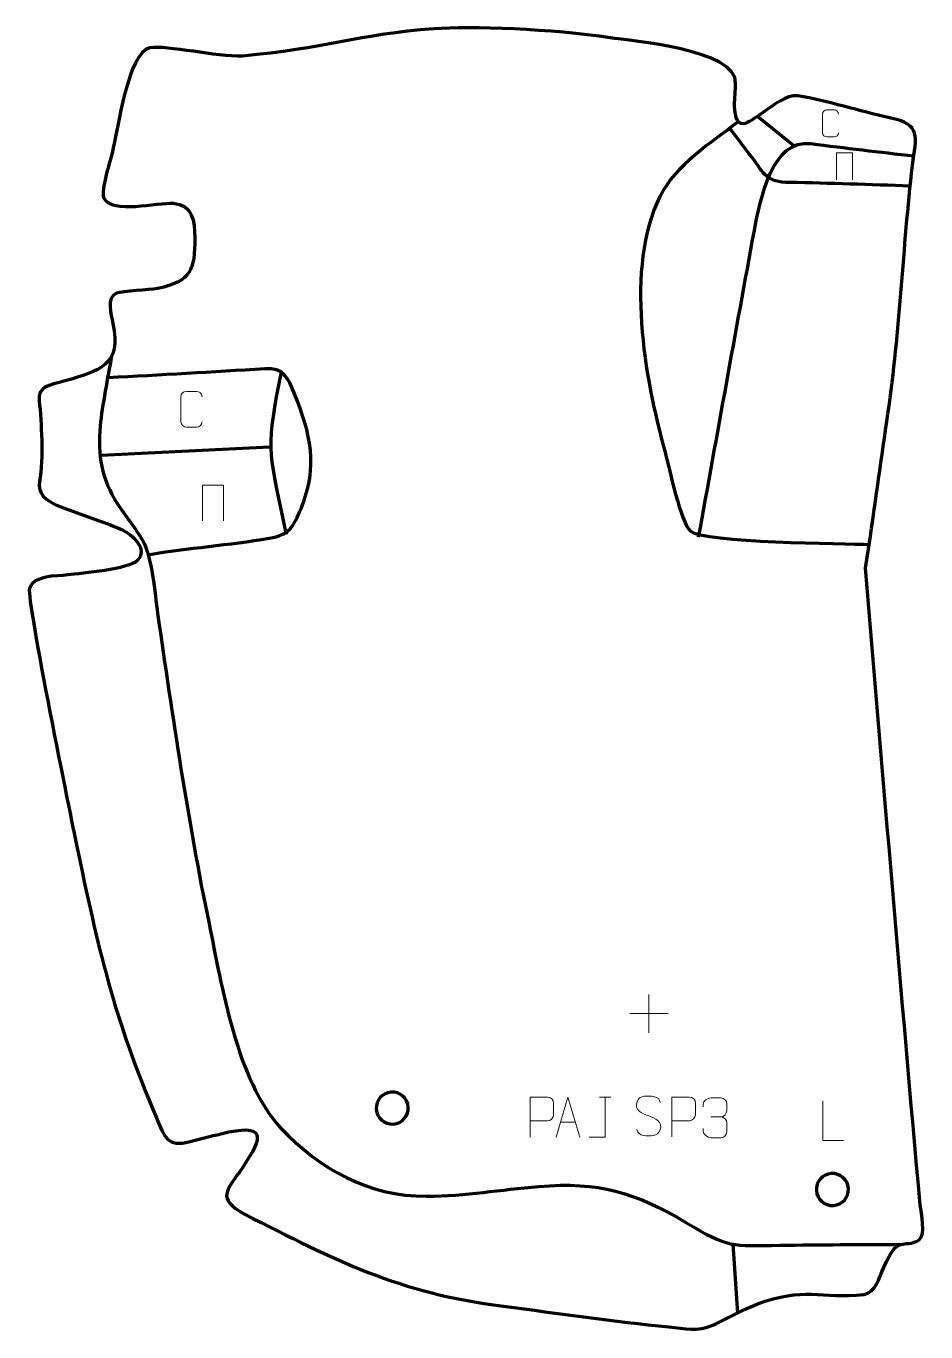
# Model space of a CAD drawing. Header units: millimetres. Extents: x -593 to -30, y -3 to 812.
import ezdxf

# ---------------------------------------------------------------- set-up
doc = ezdxf.new("R2010")
doc.units = ezdxf.units.MM
doc.header["$MEASUREMENT"] = 0
doc.layers.add('layer 2', color=7, linetype='Continuous')
doc.layers.add('layer 3', color=7, linetype='Continuous')

msp = doc.modelspace()

# ---------------------------------------------------------------- linework, layer by layer
at = {"layer": 'layer 2', "color": 142, "lineweight": 158}
for points, knots in [([(-147.6418, 752.7359), (-164.6903, 739.5591), (-186.8533, 725.6919), (-196.5556, 706.055), (-196.5556, 706.055), (-218.6857, 661.265), (-206.2548, 592.8614), (-193.3675, 546.2306), (-193.3675, 546.2306), (-190.9142, 536.843), (-183.4723, 502.1984), (-177.7072, 497.0055), (-177.7072, 497.0055), (-169.4291, 489.5491), (-81.0782, 489.2579), (-65.7918, 488.6079)], [0, 0, 0, 0, 0.2, 0.2, 0.2, 0.2, 0.4, 0.4, 0.4, 0.4, 0.6, 0.6, 0.6, 0.6, 1, 1, 1, 1]), ([(-40.1895, 712.5353), (-65.2912, 713.3378), (-90.4606, 714.3634), (-115.5633, 714.7225), (-115.5633, 714.7225), (-130.2239, 714.9323), (-131.0553, 719.6905), (-139.2698, 730.6593), (-139.2698, 730.6593), (-143.721, 736.6028), (-148.3142, 742.5018), (-152.8338, 748.3994)], [0, 0, 0, 0, 0.25, 0.25, 0.25, 0.25, 0.5, 0.5, 0.5, 0.5, 1, 1, 1, 1]), ([(-172.4009, 493.1408), (-160.773, 557.0064), (-149.3508, 620.9806), (-137.5786, 684.8083), (-137.5786, 684.8083), (-133.7249, 704.0235), (-126.7335, 742.2462), (-102.2059, 739.072), (-102.2059, 739.072), (-80.7877, 736.3), (-59.3776, 733.8073), (-37.9247, 731.3486)], [0, 0, 0, 0, 0.25, 0.25, 0.25, 0.25, 0.5, 0.5, 0.5, 0.5, 1, 1, 1, 1]), ([(-539.3039, 606.1358), (-541.4574, 593.1), (-545.1058, 575.5726), (-546.3058, 562.6339), (-546.3058, 562.6339), (-547.9797, 544.5843), (-545.4796, 529.3878), (-535.5648, 513.984), (-535.5648, 513.984), (-530.8499, 506.987), (-523.884, 498.1942), (-519.8717, 491.1819), (-519.8717, 491.1819), (-513.9016, 480.748), (-512.2257, 458.0533), (-510.4397, 445.6052), (-510.4397, 445.6052), (-501.1135, 380.7639), (-491.5601, 315.8774), (-478.3143, 251.7209), (-478.3143, 251.7209), (-470.3502, 212.7766), (-461.0495, 153.7834), (-433.5837, 124.079), (-433.5837, 124.079), (-408.6725, 98.0587), (-379.0411, 81.4294), (-342.3763, 81.3125), (-342.3763, 81.3125), (-317.6596, 81.5432), (-296.3413, 85.4804), (-272.2377, 87.47), (-272.2377, 87.47), (-235.013, 90.5427), (-212.4677, 84.0524), (-180.3769, 64.9861), (-180.3769, 64.9861), (-153.6357, 49.0984), (-151.8461, 50.1939), (-121.5515, 50.7332), (-121.5515, 50.7332), (-96.4651, 51.1798), (-71.3735, 51.1442), (-46.2827, 51.152)], [0, 0, 0, 0, 0.08333333, 0.08333333, 0.08333333, 0.08333333, 0.16666667, 0.16666667, 0.16666667, 0.16666667, 0.25, 0.25, 0.25, 0.25, 0.33333333, 0.33333333, 0.33333333, 0.33333333, 0.41666667, 0.41666667, 0.41666667, 0.41666667, 0.5, 0.5, 0.5, 0.5, 0.58333333, 0.58333333, 0.58333333, 0.58333333, 0.66666667, 0.66666667, 0.66666667, 0.66666667, 0.75, 0.75, 0.75, 0.75, 0.83333333, 0.83333333, 0.83333333, 0.83333333, 1, 1, 1, 1]), ([(-516.3427, 482.1781), (-491.4132, 486.5794), (-465.7401, 488.1275), (-440.8252, 492.4733), (-440.8252, 492.4733), (-427.8205, 494.7417), (-425.4649, 499.549), (-420.6082, 511.5436), (-420.6082, 511.5436), (-410.0802, 537.5439), (-414.776, 557.6238), (-424.8441, 582.7073), (-424.8441, 582.7073), (-428.9268, 592.7791), (-431.8531, 599.0436), (-443.3849, 598.3238), (-443.3849, 598.3238), (-476.0491, 596.2855), (-508.6599, 594.4395), (-541.3401, 592.7415)], [0, 0, 0, 0, 0.16666667, 0.16666667, 0.16666667, 0.16666667, 0.33333333, 0.33333333, 0.33333333, 0.33333333, 0.5, 0.5, 0.5, 0.5, 0.66666667, 0.66666667, 0.66666667, 0.66666667, 1, 1, 1, 1]), ([(-433.3138, 596.2165), (-442.5934, 550.2255), (-441.3356, 547.0989), (-432.0534, 503.77), (-432.0534, 503.77), (-431.6366, 501.7883), (-431.2199, 499.8066), (-430.8031, 497.8249), (-430.8031, 497.8249), (-430.8031, 497.8249), (-430.1777, 494.8516), (-430.1777, 494.8516)], [0, 0, 0, 0, 0.25, 0.25, 0.25, 0.25, 0.5, 0.5, 0.5, 0.5, 1, 1, 1, 1])]:
    msp.add_open_spline(points, degree=3, knots=knots, dxfattribs=at)
for points in [[(-112.8372, 737.5986), (-112.8372, 737.5986), (-135.3695, 755.7829), (-135.3695, 755.7829)], [(-545.6955, 544.3182), (-545.6955, 544.3182), (-440.6101, 549.6619), (-440.6101, 549.6619)], [(-151.1109, 51.4594), (-151.1109, 51.4594), (-148.1503, 8.361), (-148.1503, 8.361)]]:
    msp.add_open_spline(points, degree=3, dxfattribs=at)
at = {"layer": 'layer 3', "color": 242, "lineweight": 158}
msp.add_open_spline([(-65.7918, 488.6079), (-65.7918, 488.6079), (-68.2413, 473.8569), (-68.2413, 473.8569), (-68.2413, 473.8569), (-56.8482, 341.1995), (-46.0269, 208.4214), (-33.9379, 75.8379), (-33.9379, 75.8379), (-33.4095, 71.008), (-30.4253, 57.257), (-34.5333, 54.0181), (-34.5333, 54.0181), (-45.0043, 48.0985), (-47.436, 58.3145), (-56.9091, 36.4248), (-56.9091, 36.4248), (-59.5243, 30.367), (-61.9987, 21.2062), (-69.0846, 19.9752), (-69.0846, 19.9752), (-96.3113, 17.2577), (-106.4788, 24.9757), (-136.071, 13.8841), (-136.071, 13.8841), (-146.0957, 9.9282), (-154.0949, 4.9472), (-163.5152, 0.7907), (-163.5152, 0.7907), (-173.0124, -3.3997), (-181.164, -1.1957), (-191.0767, -0.2439), (-191.0767, -0.2439), (-225.6236, 3.0733), (-259.9116, 8.2269), (-294.3263, 12.6217), (-294.3263, 12.6217), (-360.9069, 21.0677), (-399.1512, 41.3778), (-456.17, 70.1552), (-456.17, 70.1552), (-473.7703, 80.4592), (-467.6774, 84.1839), (-457.4772, 99.1421), (-457.4772, 99.1421), (-443.8243, 119.1633), (-442.6738, 127.1759), (-470.8364, 120.395), (-470.8364, 120.395), (-477.2748, 118.8447), (-483.747, 117.1404), (-490.1585, 115.4688), (-490.1585, 115.4688), (-504.511, 111.7233), (-506.2808, 118.5142), (-511.2218, 130.3949), (-511.2218, 130.3949), (-537.524, 191.8168), (-547.8868, 237.0687), (-561.0802, 300.9908), (-561.0802, 300.9908), (-564.1261, 315.7487), (-592.587, 454.4466), (-590.4885, 460.9891), (-590.4885, 460.9891), (-587.7616, 469.4902), (-574.0401, 468.6636), (-566.4773, 469.5658), (-566.4773, 469.5658), (-557.7008, 470.6205), (-528.3694, 472.9817), (-523.0362, 478.6378), (-523.0362, 478.6378), (-516.1593, 485.9309), (-526.3911, 494.7814), (-532.9223, 497.9159), (-532.9223, 497.9159), (-545.4472, 503.4754), (-557.4883, 506.8129), (-569.9339, 511.7005), (-569.9339, 511.7005), (-581.6849, 516.3153), (-585.2925, 520.7232), (-584.1608, 527.7864), (-584.1608, 527.7864), (-581.7088, 543.09), (-583.0717, 564.6136), (-584.3838, 578.3208), (-584.3838, 578.3208), (-585.2495, 587.3638), (-578.8183, 587.8736), (-568.2819, 590.8401), (-568.2819, 590.8401), (-546.6636, 596.9267), (-532.8792, 600.4321), (-538.3314, 626.7234), (-538.3314, 626.7234), (-539.3735, 632.0414), (-542.7367, 643.173), (-536.0229, 645.5809), (-536.0229, 645.5809), (-532.0951, 646.9897), (-516.2768, 647.5648), (-510.2583, 648.4896), (-510.2583, 648.4896), (-489.5816, 653.011), (-487.1605, 659.8802), (-487.2043, 680.2811), (-487.2043, 680.2811), (-487.2266, 690.6392), (-488.5205, 701.0294), (-500.6191, 701.7807), (-500.6191, 701.7807), (-510.4437, 702.3907), (-539.0455, 694.9326), (-544.0879, 704.9649), (-544.0879, 704.9649), (-545.9888, 710.4814), (-540.4665, 726.3376), (-538.8921, 732.9976), (-538.8921, 732.9976), (-535.2906, 748.2319), (-528.8381, 796.2301), (-515.2258, 798.7904), (-515.2258, 798.7904), (-504.1726, 800.8693), (-473.7373, 792.8417), (-457.4439, 793.777), (-457.4439, 793.777), (-407.3252, 798.0112), (-383.8412, 807.4586), (-337.9543, 810.7934), (-337.9543, 810.7934), (-315.135, 812.4517), (-263.6926, 810.6785), (-227.5796, 805.0877), (-227.5796, 805.0877), (-215.2849, 803.1843), (-148.2883, 798.021), (-149.2957, 776.6575), (-149.2957, 776.6575), (-149.4994, 772.3429), (-149.7887, 767.8717), (-150.0103, 762.8956), (-150.0103, 762.8956), (-149.1764, 745.3762), (-142.5869, 751.345), (-131.8986, 758.6895), (-131.8986, 758.6895), (-126.3451, 762.5057), (-117.4205, 769.8462), (-110.435, 768.9928), (-110.435, 768.9928), (-91.2828, 765.7135), (-72.3133, 759.3743), (-53.0606, 755.1992), (-53.0606, 755.1992), (-32.8438, 750.815), (-36.3947, 743.6693), (-38.7474, 725.4929), (-38.7474, 725.4929), (-44.8699, 673.5979), (-46.4593, 622.4485), (-54.1153, 570.4289), (-54.1153, 570.4289), (-58.1268, 543.1727), (-61.9271, 515.8853), (-65.7918, 488.6079)], degree=3, knots=[0, 0, 0, 0, 0.02325581, 0.02325581, 0.02325581, 0.02325581, 0.04651163, 0.04651163, 0.04651163, 0.04651163, 0.06976744, 0.06976744, 0.06976744, 0.06976744, 0.09302326, 0.09302326, 0.09302326, 0.09302326, 0.11627907, 0.11627907, 0.11627907, 0.11627907, 0.13953488, 0.13953488, 0.13953488, 0.13953488, 0.1627907, 0.1627907, 0.1627907, 0.1627907, 0.18604651, 0.18604651, 0.18604651, 0.18604651, 0.20930233, 0.20930233, 0.20930233, 0.20930233, 0.23255814, 0.23255814, 0.23255814, 0.23255814, 0.25581395, 0.25581395, 0.25581395, 0.25581395, 0.27906977, 0.27906977, 0.27906977, 0.27906977, 0.30232558, 0.30232558, 0.30232558, 0.30232558, 0.3255814, 0.3255814, 0.3255814, 0.3255814, 0.34883721, 0.34883721, 0.34883721, 0.34883721, 0.37209302, 0.37209302, 0.37209302, 0.37209302, 0.39534884, 0.39534884, 0.39534884, 0.39534884, 0.41860465, 0.41860465, 0.41860465, 0.41860465, 0.44186047, 0.44186047, 0.44186047, 0.44186047, 0.46511628, 0.46511628, 0.46511628, 0.46511628, 0.48837209, 0.48837209, 0.48837209, 0.48837209, 0.51162791, 0.51162791, 0.51162791, 0.51162791, 0.53488372, 0.53488372, 0.53488372, 0.53488372, 0.55813953, 0.55813953, 0.55813953, 0.55813953, 0.58139535, 0.58139535, 0.58139535, 0.58139535, 0.60465116, 0.60465116, 0.60465116, 0.60465116, 0.62790698, 0.62790698, 0.62790698, 0.62790698, 0.65116279, 0.65116279, 0.65116279, 0.65116279, 0.6744186, 0.6744186, 0.6744186, 0.6744186, 0.69767442, 0.69767442, 0.69767442, 0.69767442, 0.72093023, 0.72093023, 0.72093023, 0.72093023, 0.74418605, 0.74418605, 0.74418605, 0.74418605, 0.76744186, 0.76744186, 0.76744186, 0.76744186, 0.79069767, 0.79069767, 0.79069767, 0.79069767, 0.81395349, 0.81395349, 0.81395349, 0.81395349, 0.8372093, 0.8372093, 0.8372093, 0.8372093, 0.86046512, 0.86046512, 0.86046512, 0.86046512, 0.88372093, 0.88372093, 0.88372093, 0.88372093, 0.90697674, 0.90697674, 0.90697674, 0.90697674, 0.93023256, 0.93023256, 0.93023256, 0.93023256, 0.95348837, 0.95348837, 0.95348837, 0.95348837, 1, 1, 1, 1], dxfattribs=at)
at = {"layer": 'layer 3', "color": 250, "lineweight": 9}
for points, knots in [([(-85.0015, 745.7783), (-85.0959, 744.2089), (-86.2288, 743.2094), (-87.6797, 743.2021), (-87.6797, 743.2021), (-89.2549, 743.2024), (-90.8301, 743.2024), (-92.405, 743.2021), (-92.405, 743.2021), (-93.7054, 743.1309), (-95.0376, 744.4039), (-95.03, 745.7666), (-95.03, 745.7666), (-95.0297, 749.6643), (-95.0297, 753.5618), (-95.03, 757.459), (-95.03, 757.459), (-95.0271, 758.9033), (-93.8472, 760.0647), (-92.3933, 760.0555), (-92.3933, 760.0555), (-90.8222, 760.0555), (-89.251, 760.0555), (-87.6797, 760.0555), (-87.6797, 760.0555), (-86.3647, 760.0795), (-85.0195, 759.072), (-85.0015, 757.4253)], [0, 0, 0, 0, 0.125, 0.125, 0.125, 0.125, 0.25, 0.25, 0.25, 0.25, 0.375, 0.375, 0.375, 0.375, 0.5, 0.5, 0.5, 0.5, 0.625, 0.625, 0.625, 0.625, 0.75, 0.75, 0.75, 0.75, 1, 1, 1, 1]), ([(-86.2709, 716.3724), (-86.2709, 716.3724), (-86.2709, 733.2287), (-86.2709, 733.2287), (-86.2709, 733.2287), (-86.2709, 733.2287), (-76.3773, 733.2287), (-76.3773, 733.2287), (-76.3773, 733.2287), (-76.3773, 733.2287), (-76.3773, 716.3724), (-76.3773, 716.3724)], [0, 0, 0, 0, 0.25, 0.25, 0.25, 0.25, 0.5, 0.5, 0.5, 0.5, 1, 1, 1, 1]), ([(-482.5895, 565.3031), (-482.7147, 563.2221), (-484.2169, 561.8969), (-486.1406, 561.8872), (-486.1406, 561.8872), (-488.2292, 561.8875), (-490.3178, 561.8875), (-492.4061, 561.8872), (-492.4061, 561.8872), (-494.1303, 561.7928), (-495.8967, 563.4807), (-495.8867, 565.2875), (-495.8867, 565.2875), (-495.8863, 570.4557), (-495.8863, 575.6234), (-495.8867, 580.7908), (-495.8867, 580.7908), (-495.8829, 582.7059), (-494.3184, 584.2458), (-492.3905, 584.2337), (-492.3905, 584.2337), (-490.3075, 584.2337), (-488.224, 584.2337), (-486.1406, 584.2337), (-486.1406, 584.2337), (-484.3971, 584.2655), (-482.6134, 582.9296), (-482.5895, 580.7462)], [0, 0, 0, 0, 0.125, 0.125, 0.125, 0.125, 0.25, 0.25, 0.25, 0.25, 0.375, 0.375, 0.375, 0.375, 0.5, 0.5, 0.5, 0.5, 0.625, 0.625, 0.625, 0.625, 0.75, 0.75, 0.75, 0.75, 1, 1, 1, 1]), ([(-482.3218, 503.2816), (-482.3218, 503.2816), (-482.3218, 525.6319), (-482.3218, 525.6319), (-482.3218, 525.6319), (-482.3218, 525.6319), (-469.2035, 525.6319), (-469.2035, 525.6319), (-469.2035, 525.6319), (-469.2035, 525.6319), (-469.2035, 503.2816), (-469.2035, 503.2816)], [0, 0, 0, 0, 0.25, 0.25, 0.25, 0.25, 0.5, 0.5, 0.5, 0.5, 1, 1, 1, 1]), ([(-277.6782, 118.334), (-277.6782, 118.334), (-277.6782, 143.2876), (-277.6782, 143.2876), (-277.6782, 143.2876), (-274.0832, 143.2876), (-270.4879, 143.2876), (-266.8925, 143.2876), (-266.8925, 143.2876), (-264.5673, 143.2497), (-263.0099, 141.7596), (-263.0141, 139.3935), (-263.0141, 139.3935), (-263.0145, 137.3578), (-263.0145, 134.2985), (-263.0141, 132.2625), (-263.0141, 132.2625), (-263.0206, 130.3871), (-264.8328, 128.4452), (-266.8424, 128.4261), (-266.8424, 128.4261), (-266.8424, 128.4261), (-277.6782, 128.4261), (-277.6782, 128.4261)], [0, 0, 0, 0, 0.14285714, 0.14285714, 0.14285714, 0.14285714, 0.28571429, 0.28571429, 0.28571429, 0.28571429, 0.42857143, 0.42857143, 0.42857143, 0.42857143, 0.57142857, 0.57142857, 0.57142857, 0.57142857, 0.71428571, 0.71428571, 0.71428571, 0.71428571, 1, 1, 1, 1]), ([(-261.5021, 118.3341), (-261.5021, 118.3341), (-254.1311, 143.2876), (-254.1311, 143.2876), (-254.1311, 143.2876), (-254.1311, 143.2876), (-246.5612, 118.3341), (-246.5612, 118.3341)], [0, 0, 0, 0, 0.33333333, 0.33333333, 0.33333333, 0.33333333, 1, 1, 1, 1]), ([(-240.8348, 118.334), (-240.8348, 118.334), (-230.8128, 118.334), (-230.8128, 118.334), (-230.8128, 118.334), (-230.8128, 118.334), (-230.8128, 143.2876), (-230.8128, 143.2876)], [0, 0, 0, 0, 0.33333333, 0.33333333, 0.33333333, 0.33333333, 1, 1, 1, 1]), ([(-203.6864, 131.684), (-207.9347, 133.1544), (-212.8428, 134.9502), (-210.8377, 140.4705), (-210.8377, 140.4705), (-209.3342, 144.6104), (-204.1206, 144.2219), (-200.517, 143.6208), (-200.517, 143.6208), (-197.6564, 143.1436), (-196.7917, 141.9304), (-196.4811, 139.8463)], [0, 0, 0, 0, 0.25, 0.25, 0.25, 0.25, 0.5, 0.5, 0.5, 0.5, 1, 1, 1, 1]), ([(-189.0512, 118.388), (-189.0512, 118.388), (-189.0512, 143.3416), (-189.0512, 143.3416), (-189.0512, 143.3416), (-185.4562, 143.3416), (-181.8609, 143.3416), (-178.2655, 143.3416), (-178.2655, 143.3416), (-175.9403, 143.3037), (-174.3829, 141.8136), (-174.3871, 139.4475), (-174.3871, 139.4475), (-174.3875, 137.4118), (-174.3875, 134.3525), (-174.3871, 132.3165), (-174.3871, 132.3165), (-174.3936, 130.4411), (-176.2058, 128.4992), (-178.2154, 128.4801), (-178.2154, 128.4801), (-178.2154, 128.4801), (-189.0512, 128.4801), (-189.0512, 128.4801)], [0, 0, 0, 0, 0.14285714, 0.14285714, 0.14285714, 0.14285714, 0.28571429, 0.28571429, 0.28571429, 0.28571429, 0.42857143, 0.42857143, 0.42857143, 0.42857143, 0.57142857, 0.57142857, 0.57142857, 0.57142857, 0.71428571, 0.71428571, 0.71428571, 0.71428571, 1, 1, 1, 1]), ([(-169.527, 137.11), (-169.527, 137.11), (-169.527, 138.9672), (-169.527, 138.9672), (-169.527, 138.9672), (-169.5413, 140.7091), (-166.8768, 142.8272), (-164.8177, 142.8045), (-164.8177, 142.8045), (-162.7536, 142.8045), (-160.6896, 142.8045), (-158.6259, 142.8045), (-158.6259, 142.8045), (-156.4314, 142.8133), (-154.8331, 140.9665), (-154.7887, 139.0544), (-154.7887, 139.0544), (-154.7891, 137.6193), (-154.7891, 136.1842), (-154.7887, 134.7487), (-154.7887, 134.7487), (-154.8373, 133.0952), (-156.4399, 130.8652), (-158.6382, 130.8752), (-158.6382, 130.8752), (-156.4345, 130.864), (-154.8265, 129.0608), (-154.7725, 127.0013), (-154.7725, 127.0013), (-154.7729, 125.2166), (-154.7729, 123.4319), (-154.7725, 121.6468), (-154.7725, 121.6468), (-154.7624, 119.5854), (-156.8173, 117.8223), (-158.6382, 117.8304), (-158.6382, 117.8304), (-160.7035, 117.8307), (-162.7687, 117.8307), (-164.8343, 117.8304), (-164.8343, 117.8304), (-167.0029, 117.8419), (-169.5339, 120.2421), (-169.5525, 121.7039), (-169.5525, 121.7039), (-169.5525, 121.7039), (-169.5525, 123.6125), (-169.5525, 123.6125)], [0, 0, 0, 0, 0.07692308, 0.07692308, 0.07692308, 0.07692308, 0.15384615, 0.15384615, 0.15384615, 0.15384615, 0.23076923, 0.23076923, 0.23076923, 0.23076923, 0.30769231, 0.30769231, 0.30769231, 0.30769231, 0.38461538, 0.38461538, 0.38461538, 0.38461538, 0.46153846, 0.46153846, 0.46153846, 0.46153846, 0.53846154, 0.53846154, 0.53846154, 0.53846154, 0.61538462, 0.61538462, 0.61538462, 0.61538462, 0.69230769, 0.69230769, 0.69230769, 0.69230769, 0.76923077, 0.76923077, 0.76923077, 0.76923077, 0.84615385, 0.84615385, 0.84615385, 0.84615385, 1, 1, 1, 1]), ([(-81.8687, 116.0843), (-81.8687, 116.0843), (-94.8178, 116.0843), (-94.8178, 116.0843), (-94.8178, 116.0843), (-94.8178, 116.0843), (-94.8178, 141.0379), (-94.8178, 141.0379)], [0, 0, 0, 0, 0.33333333, 0.33333333, 0.33333333, 0.33333333, 1, 1, 1, 1]), ([(-203.6864, 131.6839), (-199.6678, 130.0372), (-194.6383, 128.1489), (-196.4723, 122.7886), (-196.4723, 122.7886), (-197.9321, 118.5222), (-202.8429, 118.7789), (-206.569, 119.3336), (-206.569, 119.3336), (-209.319, 119.7434), (-210.5399, 120.9569), (-210.9179, 123.0691)], [0, 0, 0, 0, 0.25, 0.25, 0.25, 0.25, 0.5, 0.5, 0.5, 0.5, 1, 1, 1, 1])]:
    msp.add_open_spline(points, degree=3, knots=knots, dxfattribs=at)
for points in [[(-203.4834, 207.459), (-203.4834, 207.459), (-203.4834, 183.4811), (-203.4834, 183.4811)], [(-215.4723, 195.47), (-215.4723, 195.47), (-191.4944, 195.47), (-191.4944, 195.47)], [(-234.3969, 143.2876), (-234.3969, 143.2876), (-227.2287, 143.2876), (-227.2287, 143.2876)], [(-164.8173, 130.8648), (-164.8173, 130.8648), (-158.6209, 130.8648), (-158.6209, 130.8648)], [(-258.7795, 127.5835), (-258.7795, 127.5835), (-249.2838, 127.5835), (-249.2838, 127.5835)]]:
    msp.add_open_spline(points, degree=3, dxfattribs=at)
at = {"layer": 'layer 3', "color": 250, "lineweight": 200}
for points in [[(-363.1562, 126.4486), (-368.6665, 126.0759), (-373.4356, 130.2407), (-373.8083, 135.7509), (-373.8083, 135.7509), (-374.181, 141.2612), (-370.0162, 146.0303), (-364.506, 146.403), (-364.506, 146.403), (-358.9957, 146.7757), (-354.2266, 142.6109), (-353.8539, 137.1007), (-353.8539, 137.1007), (-353.4812, 131.5905), (-357.646, 126.8213), (-363.1562, 126.4486)], [(-88.1622, 75.5707), (-93.6724, 75.1979), (-98.4415, 79.3628), (-98.8142, 84.873), (-98.8142, 84.873), (-99.187, 90.3832), (-95.0222, 95.1524), (-89.5119, 95.5251), (-89.5119, 95.5251), (-84.0017, 95.8978), (-79.2326, 91.733), (-78.8598, 86.2227), (-78.8598, 86.2227), (-78.4871, 80.7125), (-82.6519, 75.9434), (-88.1622, 75.5707)]]:
    msp.add_open_spline(points, degree=3, knots=[0, 0, 0, 0, 0.2, 0.2, 0.2, 0.2, 0.4, 0.4, 0.4, 0.4, 0.6, 0.6, 0.6, 0.6, 1, 1, 1, 1], dxfattribs=at)

doc.saveas('drawing.dxf')
